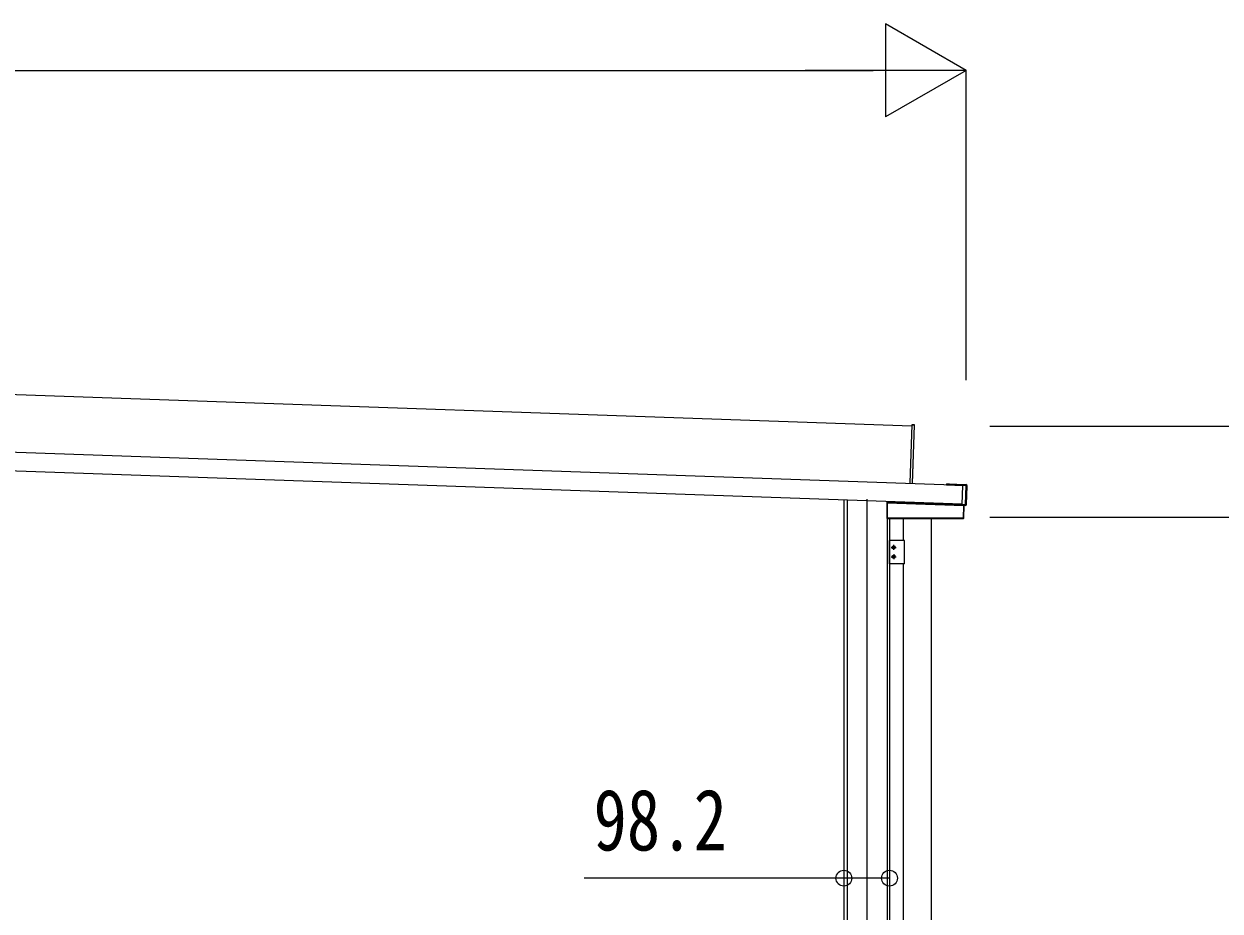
# Model space of a CAD drawing. Units: millimetres, scale not verified. Extents: x -16820 to 16820, y -11880 to 11880.
# Drawn here: x 4161 to 6737, y -6598 to -4688 of the extents above; entities that cross this region are included whole.
import ezdxf
from ezdxf.enums import TextEntityAlignment as Align

# ---------------------------------------------------------------- set-up
doc = ezdxf.new("R2010")
doc.units = ezdxf.units.MM
doc.header["$LTSCALE"] = 60
for name, color, linetype in [('0-3_YKK_12', 2, 'Continuous'), ('0-4_YKK_A1', 4, 'Continuous'), ('0-5_YKK_D', 6, 'Continuous')]:
    doc.layers.add(name, color=color, linetype=linetype)
doc.styles.add('ＭＳ ゴシック', font='')
doc.styles.get('ＭＳ ゴシック').set_extended_font_data('MS Gothic')

msp = doc.modelspace()

# ---------------------------------------------------------------- linework, layer by layer
at = {"layer": '0-3_YKK_12'}
msp.add_line((5977.12, -8502.5), (5977.12, -5711.01), dxfattribs=at)
at = {"layer": '0-4_YKK_A1'}
for p, q in [((6073.18, -5553.73), (1327.29, -5388)), ((6183.24, -5681.95), (788.59, -5493.56)), ((6181.85, -5721.93), (787.19, -5533.54)), ((6074.87, -5677.2), (6079.25, -5551.78)), ((6078.78, -5551.76), (6079.25, -5551.78)), ((6154.28, -5680.44), (6154.35, -5678.44)), ((6160.27, -5680.65), (6160.34, -5678.65)), ((6160.34, -5678.65), (6170.34, -5679)), ((6170.27, -5681), (6170.34, -5679)), ((6170.34, -5679), (6176.33, -5679.21)), ((6176.26, -5681.2), (6176.33, -5679.21)), ((6176.33, -5679.21), (6189.82, -5679.68)), ((6190.3, -5681.66), (6183.26, -5681.41)), ((6183.28, -5680.91), (6183.29, -5680.56)), ((6184.49, -5680.6), (6183.29, -5680.56)), ((6183.29, -5680.56), (6183.29, -5680.56)), ((6184.49, -5680.6), (6183.29, -5680.56)), ((6184.49, -5680.6), (6184.49, -5680.6)), ((6184.83, -5679.5), (6184.79, -5680.6)), ((6185.09, -5680.51), (6190.79, -5680.71)), ((6185.09, -5680.51), (6185.09, -5680.59)), ((6188.86, -5722.71), (6190.3, -5681.66)), ((6190.79, -5681.67), (6189.36, -5722.73)), ((6191.27, -5681.23), (6189.81, -5723.21)), ((6190.79, -5681.67), (6190.3, -5681.66)), ((6190.31, -5681.16), (6190.79, -5680.71)), ((6191.27, -5681.23), (6190.79, -5681.67)), ((6191.36, -5721.76), (6192.72, -5682.78)), ((5927.12, -5713.03), (5927.12, -7950)), ((5933.98, -5713.27), (5933.98, -8450)), ((6020.54, -5718.49), (6020.17, -5718.48)), ((6020.37, -5718.28), (6020.37, -5716.29)), ((6020.55, -5718.79), (6020.56, -5718.49)), ((6020.56, -5718.49), (6183.35, -5724.18)), ((6020.72, -5718.29), (6021.01, -5718.29)), ((6020.72, -5718.3), (6021.01, -5718.31)), ((6021.01, -5718.29), (6021.01, -5716.31)), ((6182.86, -5723.96), (6021.01, -5718.31)), ((6019.87, -5718.78), (6019.87, -5752.26)), ((6019.87, -5718.78), (6020.24, -5718.79)), ((6020.25, -5718.79), (6020.55, -5718.79)), ((6020.25, -5718.79), (6020.25, -5751.88)), ((6181.81, -5722.96), (6181.8, -5723.31)), ((6181.8, -5723.31), (6183, -5723.36)), ((6181.8, -5723.31), (6181.8, -5723.31)), ((6181.8, -5723.31), (6183, -5723.36)), ((6182.88, -5723.35), (6182.86, -5723.96)), ((6183.16, -5723.97), (6182.86, -5723.96)), ((6183, -5723.36), (6183, -5723.36)), ((6183.16, -5723.97), (6183.18, -5723.36)), ((6183.27, -5724.16), (6183.3, -5723.36)), ((6183.27, -5724.16), (6183.3, -5723.37)), ((6185.37, -5724.25), (6183.35, -5724.18)), ((6183.59, -5723.41), (6183.59, -5723.49)), ((6189.29, -5723.69), (6183.59, -5723.49)), ((6185.08, -5752.27), (6186.04, -5724.57)), ((6185.37, -5724.25), (6185.36, -5724.55)), ((6185.75, -5724.26), (6185.37, -5724.25)), ((6185.66, -5724.56), (6186.04, -5724.57)), ((6188.25, -5724.65), (6186.04, -5724.57)), ((6189.29, -5723.69), (6188.84, -5723.21)), ((6189.36, -5722.73), (6188.86, -5722.71)), ((6189.36, -5722.73), (6189.81, -5723.21)), ((6020.25, -5751.88), (6019.87, -5752.26)), ((6020.17, -5752.56), (6020.55, -5752.18)), ((6020.17, -5752.56), (6184.78, -5752.56)), ((6020.55, -5751.88), (6020.25, -5751.88)), ((6020.26, -5752.56), (6020.26, -8450)), ((6020.55, -5751.88), (6020.55, -5752.18)), ((6020.55, -5752.18), (6184.41, -5752.18)), ((6025.32, -5752.56), (6025.32, -7950)), ((6055.25, -5800), (6055.25, -5752.56)), ((6115.45, -7840), (6115.45, -5752.56)), ((6184.41, -5751.88), (6184.41, -5752.18)), ((6184.41, -5752.18), (6184.78, -5752.56)), ((6185.08, -5752.27), (6184.71, -5751.89)), ((6057.92, -5800), (6025.62, -5800)), ((6025.62, -5850), (6025.62, -5800)), ((6028.82, -5815), (6039.82, -5815)), ((6034.32, -5820.5), (6034.32, -5809.5)), ((6035.55, -5815.41), (6036.37, -5815.41)), ((6057.92, -5850), (6057.92, -5800)), ((6028.82, -5835), (6039.82, -5835)), ((6034.32, -5829.5), (6034.32, -5840.5)), ((6035.55, -5834.59), (6036.37, -5834.59)), ((6057.92, -5850), (6025.62, -5850)), ((6055.25, -6780), (6055.25, -5850))]:
    msp.add_line(p, q, dxfattribs=at)
for points in [[(6078.8, -5551.26), (6073.28, -5550.73), (6073.26, -5551.23), (6068.9, -5676.16)], [(6073.26, -5551.23), (6078.78, -5551.76), (6074.42, -5676.69)], [(6147.85, -5678.21), (6147.78, -5680.21), (6183.02, -5681.44)], [(6147.85, -5678.21), (6154.35, -5678.44), (6160.34, -5678.65)], [(6181.81, -5722.96), (6181.83, -5722.47), (6183.26, -5681.41), (6183.28, -5680.91)], [(6183.28, -5680.91), (6190.31, -5681.16), (6190.3, -5681.66)], [(6185.09, -5680.59), (6185.03, -5680.59), (6184.99, -5680.6)], [(6020.72, -5716.3), (6020.72, -5718.29), (6020.37, -5718.28)], [(6181.83, -5722.47), (6188.86, -5722.71), (6188.84, -5723.21), (6181.81, -5722.96)], [(6183.5, -5723.4), (6183.54, -5723.41), (6183.59, -5723.41)], [(6184.41, -5751.88), (6184.71, -5751.89), (6185.66, -5724.56), (6185.36, -5724.55)], [(6033.09, -5814.59), (6032.27, -5814.59), (6032.27, -5815.41), (6033.09, -5815.41)], [(6034.73, -5813.77), (6034.73, -5812.95), (6033.91, -5812.95), (6033.91, -5813.77)], [(6033.91, -5816.23), (6033.91, -5817.05), (6034.73, -5817.05), (6034.73, -5816.23)], [(6036.37, -5815.41), (6036.37, -5814.59), (6035.55, -5814.59)], [(6033.09, -5835.41), (6032.27, -5835.41), (6032.27, -5834.59), (6033.09, -5834.59)], [(6033.91, -5833.77), (6033.91, -5832.95), (6034.73, -5832.95), (6034.73, -5833.77)], [(6034.73, -5836.23), (6034.73, -5837.05), (6033.91, -5837.05), (6033.91, -5836.23)], [(6036.37, -5834.59), (6036.37, -5835.41), (6035.55, -5835.41)]]:
    msp.add_lwpolyline(points, dxfattribs=at)
msp.add_lwpolyline([(6020.55, -5751.88), (6020.55, -5718.79), (6185.36, -5724.55), (6184.41, -5751.88)], close=True, dxfattribs=at)
for centre in [(6034.32, -5815), (6034.32, -5835)]:
    msp.add_circle(centre, 3.5, dxfattribs=at)
for centre, radius, start, end in [((6076.74, -5551.44), 2.07, 351.06854, 4.93146), ((6078.75, -5551.76), 0.5, 358, 84.5), ((6184.73, -5676.6), 4.01, 266.55184, 273.90119), ((6189.72, -5682.68), 3, 358, 88), ((6190.29, -5681.66), 0.501, 358.24971, 87.75029), ((6020.54, -5718.79), 0.3, 90.16173, 180.04449), ((6020.55, -5718.79), 0.3, 88.05611, 180.04719), ((6020.55, -5718.79), 0.3, 88.19064, 179.87538), ((6020.54, -5718.65), 0.159, 86.02272, 89.97728), ((6182.98, -5727.06), 3.71, 81.82188, 89.76035), ((6183.36, -5723.98), 0.2, 178, 268), ((6185.36, -5724.55), 0.3, 357.94657, 87.94647), ((6188.36, -5721.65), 3, 268, 358), ((6188.86, -5722.71), 0.501, 268.24971, 357.75029), ((6020.55, -5751.88), 0.301, 180.24971, 269.75029), ((6184.41, -5751.88), 0.301, 270.23913, 357.76087), ((6033.09, -5813.77), 0.82, 270, 0), ((6033.09, -5816.23), 0.82, 0, 90), ((6035.55, -5813.77), 0.82, 180, 270), ((6035.55, -5816.23), 0.82, 90, 180), ((6033.09, -5833.77), 0.82, 270, 0), ((6033.09, -5836.23), 0.82, 0, 90), ((6035.55, -5833.77), 0.82, 180, 270), ((6035.55, -5836.23), 0.82, 90, 180)]:
    msp.add_arc(centre, radius, start, end, dxfattribs=at)
for centre, major_axis, ratio, start_param, end_param in [((6184.49, -5680.57), (0.6, -0.021), 0.061163, 4.712389, 6.2831853), ((6185.08, -5680.81), (-0.01, -0.3), 0.998135, 3.1415927, 3.9545103), ((6190.77, -5681.21), (0.367, 0.342), 0.99628, 5.4996506, 7.06672), ((6020.17, -5718.78), (-0.3, 0.01), 0.998133, 4.7490956, 6.3180268), ((6020.17, -5718.28), (-0.2, 0.007), 0.998133, 1.607503, 3.1764341), ((6020.54, -5718.29), (0.007, 0.2), 0.854479, 3.1782993, 4.712389), ((6020.54, -5718.29), (0.47, -0.016), 0.425228, 4.7490956, 6.2831853), ((6020.55, -5718.29), (-0.011, 0.2), 0.151815, 3.0913179, 3.1280246), ((6020.51, -5718.29), (0.201, -0.007), 0.992577, 6.2831853, 6.3180268), ((6020.51, -5718.29), (-0.501, 0.017), 0.998133, 3.1415927, 3.1764341), ((6020.25, -5718.29), (0, 0.5), 0.061125, 3.1027435, 3.1394501), ((6183.36, -5723.98), (0.5, -0.017), 0.4, 3.1415927, 4.712389), ((6182.99, -5723.39), (0.6, -0.021), 0.061163, 6.2831853, 7.8539816), ((6183.6, -5723.19), (-0.01, -0.3), 0.998135, 5.4691958, 6.2831853), ((6185.74, -5724.56), (0.3, -0.01), 0.998135, 0, 1.5707963), ((6189.3, -5723.19), (0.342, -0.367), 0.99628, 5.4996506, 7.06672), ((6020.17, -5752.26), (0.213, 0.213), 0.99628, 2.358058, 3.9251274), ((6184.78, -5752.26), (-0.209, 0.217), 0.996405, 2.3754474, 3.9077379)]:
    msp.add_ellipse(centre, major_axis=major_axis, ratio=ratio, start_param=start_param, end_param=end_param, dxfattribs=at)
at = {"layer": '0-5_YKK_D'}
for p, q in [((6190.22, -4788), (6017.01, -4688)), ((6017.01, -4688), (6017.01, -4888)), ((980.21, -4788), (5990.22, -4788)), ((6190.22, -4788), (5843.81, -4788)), ((6190.22, -4788), (6017.01, -4888)), ((6190.22, -5454.94), (6190.22, -4787)), ((6241.3, -5553.73), (8178.12, -5553.73)), ((6241.3, -5750), (7278.12, -5750))]:
    msp.add_line(p, q, dxfattribs=at)
msp.add_lwpolyline([(6025.32, -6526.99), (5927.12, -6526.99), (5367.92, -6526.99)], dxfattribs=at)
for centre in [(5927.12, -6526.99), (6025.32, -6526.99)]:
    msp.add_circle(centre, 17, dxfattribs=at)

# ---------------------------------------------------------------- texts
at = {"layer": '0-5_YKK_D', "style": 'ＭＳ ゴシック', "width": 0.8}
msp.add_text('98.2', height=132, dxfattribs=at).set_placement((5387.92, -6506.99), align=Align.BOTTOM_LEFT)

doc.saveas('drawing.dxf')
